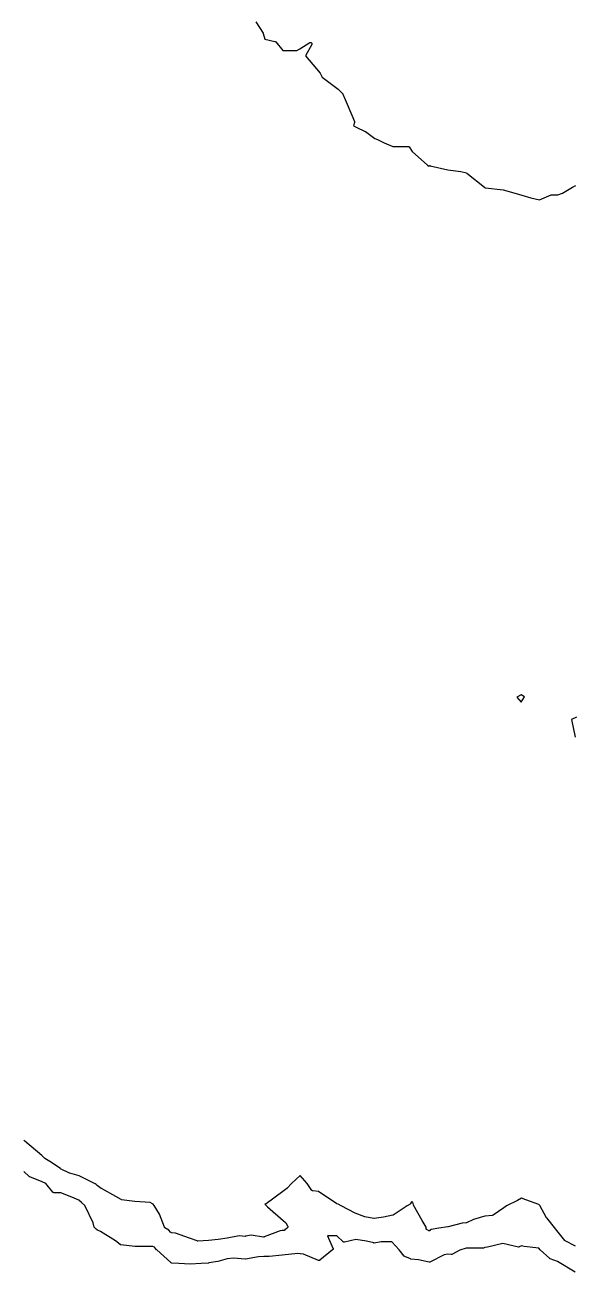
# Model space of a CAD drawing. Header units: millimetres. Extents: x 0 to 500, y 0 to 700.
# Drawn here: x 198.3 to 225.9, y 428.1 to 490.9 of the extents above; entities that cross this region are included whole.
import ezdxf

# ---------------------------------------------------------------- set-up
doc = ezdxf.new("R2010")
doc.units = ezdxf.units.MM
doc.layers.add('CORTE', color=1, linetype='Continuous')
doc.layers.add('GRABADO', color=5, linetype='Continuous')

msp = doc.modelspace()

# ---------------------------------------------------------------- linework, layer by layer
at = {"layer": 'CORTE'}
msp.add_lwpolyline([(225.99, 428.124), (225.09, 428.664), (224.728, 428.785), (224.721, 428.787), (224.715, 428.791), (224.709, 428.795), (224.703, 428.8), (224.221, 429.244), (224.218, 429.248), (224.157, 429.321), (223.413, 429.411), (223.408, 429.412), (223.278, 429.447), (223.171, 429.389), (223.164, 429.386), (223.152, 429.383), (223.141, 429.381), (223.134, 429.381), (223.13, 429.382), (223.124, 429.382), (222.342, 429.558), (221.562, 429.383), (221.439, 429.363), (221.366, 429.328), (221.359, 429.325), (221.349, 429.322), (221.34, 429.321), (220.5, 429.321), (220.175, 429.228), (219.781, 429.013), (219.776, 429.01), (219.768, 429.007), (219.763, 429.006), (219.753, 429.004), (219.743, 429.004), (219.566, 429.017), (219.392, 428.992), (218.671, 428.626), (218.663, 428.622), (218.651, 428.619), (218.642, 428.618), (218.635, 428.618), (218.63, 428.618), (218.624, 428.619), (218.102, 428.74), (217.702, 428.781), (217.696, 428.782), (217.689, 428.784), (217.684, 428.785), (217.407, 428.901), (217.401, 428.904), (217.394, 428.909), (217.39, 428.911), (217.384, 428.916), (217.379, 428.923), (217.124, 429.249), (216.752, 429.646), (216.217, 429.646), (215.869, 429.586), (215.863, 429.586), (215.855, 429.586), (215.848, 429.586), (215.843, 429.587), (215.47, 429.672), (214.934, 429.769), (214.362, 429.632), (214.356, 429.63), (214.346, 429.63), (214.339, 429.63), (214.332, 429.631), (214.325, 429.632), (214.318, 429.634), (214.311, 429.637), (214.303, 429.641), (214.299, 429.645), (214.294, 429.648), (213.976, 429.946), (213.518, 429.946), (213.789, 429.327), (213.791, 429.322), (213.793, 429.314), (213.795, 429.305), (213.795, 429.298), (213.795, 429.293), (213.794, 429.285), (213.792, 429.277), (213.79, 429.27), (213.786, 429.261), (213.782, 429.256), (213.779, 429.251), (213.772, 429.244), (213.768, 429.24), (213.124, 428.716), (213.119, 428.713), (213.114, 428.71), (213.106, 428.706), (213.094, 428.702), (213.083, 428.701), (213.076, 428.701), (213.072, 428.701), (213.065, 428.702), (213.057, 428.704), (213.052, 428.706), (212.297, 429.029), (212.146, 429.039), (212.144, 429.039), (212.013, 429.056), (211.234, 428.974), (210.569, 428.905), (210.302, 428.905), (210.032, 428.892), (209.385, 428.781), (209.379, 428.78), (209.37, 428.78), (208.776, 428.831), (208.462, 428.782), (207.997, 428.661), (207.993, 428.66), (207.531, 428.581), (207.527, 428.58), (207.152, 428.559), (206.596, 428.527), (206.592, 428.527), (206.036, 428.559), (205.661, 428.58), (205.654, 428.581), (205.649, 428.582), (205.644, 428.584), (205.636, 428.587), (205.629, 428.59), (205.623, 428.595), (205.619, 428.598), (204.912, 429.245), (204.909, 429.248), (204.801, 429.369), (204.721, 429.418), (203.813, 429.418), (203.809, 429.418), (203.103, 429.495), (203.092, 429.497), (203.082, 429.501), (203.078, 429.504), (203.072, 429.507), (203.067, 429.511), (202.845, 429.702), (202.079, 430.161), (201.928, 430.236), (201.922, 430.239), (201.917, 430.244), (201.862, 430.288), (201.859, 430.29), (201.792, 430.356), (201.788, 430.36), (201.781, 430.368), (201.777, 430.375), (201.774, 430.383), (201.772, 430.388), (201.714, 430.597), (201.295, 431.476), (201.127, 431.633), (200.996, 431.741), (200.633, 431.901), (200.095, 432.116), (199.737, 432.116), (199.726, 432.118), (199.714, 432.121), (199.705, 432.126), (199.7, 432.129), (199.696, 432.132), (199.689, 432.138), (199.684, 432.143), (199.326, 432.573), (199.152, 432.663), (198.52, 432.915), (198.515, 432.918), (198.51, 432.921), (198.504, 432.924), (198.5, 432.928), (198.217, 433.182)], dxfattribs=at)
at = {"layer": 'GRABADO'}
for points in [[(209.899, 491.038), (210.274, 490.476), (210.276, 490.472), (210.279, 490.467), (210.281, 490.46), (210.36, 490.176), (210.867, 490.056), (210.873, 490.054), (210.878, 490.052), (210.884, 490.049), (210.891, 490.044), (210.9, 490.038), (210.905, 490.032), (211.261, 489.602), (211.964, 489.602), (212.114, 489.691), (212.618, 489.995), (212.622, 489.997), (212.632, 490.001), (212.639, 490.003), (212.649, 490.005), (212.661, 490.005), (212.671, 490.004), (212.676, 490.003), (212.686, 490), (212.695, 489.995), (212.699, 489.992), (212.706, 489.987), (212.71, 489.982), (212.716, 489.976), (212.721, 489.968), (212.724, 489.963), (212.727, 489.957), (212.728, 489.951), (212.73, 489.945), (212.731, 489.936), (212.731, 489.927), (212.731, 489.922), (212.73, 489.915), (212.727, 489.906), (212.725, 489.9), (212.723, 489.895), (212.411, 489.334), (213.137, 488.463), (213.141, 488.458), (213.145, 488.451), (213.209, 488.323), (213.238, 488.264), (214.051, 487.655), (214.053, 487.653), (214.057, 487.65), (214.278, 487.417), (214.282, 487.413), (214.287, 487.407), (214.291, 487.4), (214.293, 487.395), (214.403, 487.131), (214.731, 486.344), (214.867, 486.018), (214.868, 486.012), (214.87, 486.005), (214.871, 485.996), (214.871, 485.989), (214.871, 485.981), (214.869, 485.974), (214.826, 485.801), (214.964, 485.735), (215.413, 485.519), (215.419, 485.516), (215.892, 485.162), (216.023, 485.123), (216.027, 485.122), (216.034, 485.119), (216.366, 484.948), (216.799, 484.774), (217.565, 484.774), (217.575, 484.773), (217.584, 484.771), (217.589, 484.769), (217.594, 484.767), (217.603, 484.762), (217.609, 484.756), (217.614, 484.752), (217.618, 484.747), (217.622, 484.743), (217.768, 484.524), (218.544, 483.826), (218.608, 483.78), (218.612, 483.78), (218.627, 483.791), (218.63, 483.793), (218.636, 483.796), (218.644, 483.8), (218.656, 483.803), (218.667, 483.804), (218.672, 483.804), (218.677, 483.804), (218.683, 483.803), (219.577, 483.601), (220.22, 483.505), (220.223, 483.504), (220.509, 483.436), (220.515, 483.434), (220.522, 483.431), (220.53, 483.427), (220.536, 483.422), (221.422, 482.714), (221.426, 482.71), (221.432, 482.704), (221.438, 482.696), (221.443, 482.685), (221.444, 482.684), (221.445, 482.685), (221.452, 482.685), (221.46, 482.685), (222.353, 482.595), (222.357, 482.595), (222.361, 482.594), (223.015, 482.398), (223.29, 482.316), (223.746, 482.179), (224.187, 482.082), (224.771, 482.337), (224.782, 482.34), (224.79, 482.341), (224.795, 482.341), (225.109, 482.341), (225.342, 482.422), (225.844, 482.722), (226.017, 482.811)], [(226.056, 456.046), (225.796, 455.933), (225.981, 455.047)], [(226.005, 429.419), (225.475, 429.702), (225.47, 429.705), (225.465, 429.709), (225.459, 429.714), (225.455, 429.719), (225.063, 430.214), (224.939, 430.362), (224.549, 430.857), (224.545, 430.861), (224.195, 431.477), (224.152, 431.524), (223.494, 431.754), (223.274, 431.846), (223.074, 431.731), (223.072, 431.73), (222.525, 431.457), (222.387, 431.353), (222.385, 431.352), (221.847, 430.989), (221.843, 430.986), (221.837, 430.984), (221.828, 430.98), (221.818, 430.978), (221.431, 430.938), (220.868, 430.761), (220.518, 430.606), (220.515, 430.605), (220.507, 430.602), (220.497, 430.601), (220.494, 430.6), (220.287, 430.591), (219.58, 430.407), (219.576, 430.406), (219.126, 430.336), (218.733, 430.268), (218.69, 430.225), (218.687, 430.221), (218.678, 430.215), (218.671, 430.211), (218.665, 430.208), (218.658, 430.205), (218.651, 430.204), (218.641, 430.202), (218.635, 430.202), (218.63, 430.203), (218.621, 430.204), (218.61, 430.207), (218.606, 430.209), (218.524, 430.247), (218.52, 430.249), (218.514, 430.252), (218.507, 430.258), (218.503, 430.262), (218.499, 430.266), (218.494, 430.274), (218.49, 430.281), (218.488, 430.285), (218.485, 430.292), (218.484, 430.301), (218.483, 430.304), (218.474, 430.386), (218.285, 430.716), (217.845, 431.485), (217.843, 431.489), (217.84, 431.496), (217.838, 431.501), (217.802, 431.64), (217.747, 431.651), (217.697, 431.571), (217.694, 431.568), (217.69, 431.562), (217.684, 431.557), (217.679, 431.552), (217.674, 431.549), (217.522, 431.458), (216.824, 430.989), (216.819, 430.986), (216.814, 430.983), (216.805, 430.98), (216.799, 430.979), (216.335, 430.89), (215.865, 430.825), (215.86, 430.824), (215.853, 430.824), (215.847, 430.825), (215.394, 430.909), (215.387, 430.91), (214.903, 431.087), (214.898, 431.089), (214.197, 431.455), (214.044, 431.538), (213.975, 431.566), (213.969, 431.569), (213.964, 431.572), (213.736, 431.732), (213.053, 432.179), (212.775, 432.209), (212.766, 432.211), (212.758, 432.214), (212.75, 432.218), (212.742, 432.223), (212.735, 432.23), (212.731, 432.234), (212.728, 432.237), (212.482, 432.587), (212.145, 432.991), (211.7, 432.58), (211.481, 432.341), (211.476, 432.336), (211.472, 432.333), (211.271, 432.184), (210.427, 431.561), (210.421, 431.557), (210.414, 431.554), (210.41, 431.552), (210.355, 431.533), (210.49, 431.408), (211.275, 430.723), (211.4, 430.614), (211.404, 430.61), (211.41, 430.604), (211.413, 430.599), (211.505, 430.448), (211.508, 430.442), (211.511, 430.433), (211.513, 430.429), (211.514, 430.423), (211.515, 430.415), (211.515, 430.406), (211.515, 430.4), (211.514, 430.393), (211.511, 430.384), (211.508, 430.378), (211.507, 430.374), (211.502, 430.366), (211.495, 430.358), (211.492, 430.355), (211.371, 430.241), (211.367, 430.238), (211.361, 430.233), (211.355, 430.23), (211.348, 430.227), (211.341, 430.224), (211.335, 430.223), (211.329, 430.222), (211.234, 430.212), (211.132, 430.201), (210.326, 429.89), (210.32, 429.887), (210.309, 429.885), (210.302, 429.885), (210.297, 429.885), (210.292, 429.885), (209.669, 429.982), (209.386, 429.923), (209.38, 429.922), (209.373, 429.922), (209.367, 429.922), (209.06, 429.954), (208.461, 429.834), (208.459, 429.834), (208.01, 429.762), (208.009, 429.762), (207.526, 429.706), (206.98, 429.684), (206.974, 429.684), (206.967, 429.685), (206.962, 429.686), (206.956, 429.688), (206.569, 429.83), (205.857, 430.089), (205.66, 430.103), (205.649, 430.105), (205.639, 430.108), (205.636, 430.11), (205.63, 430.113), (205.622, 430.118), (205.616, 430.124), (205.613, 430.126), (205.52, 430.232), (205.328, 430.347), (205.325, 430.349), (205.319, 430.353), (205.313, 430.36), (205.311, 430.363), (205.305, 430.37), (205.301, 430.378), (205.3, 430.382), (205.052, 431.034), (204.788, 431.479), (204.744, 431.534), (204.703, 431.565), (204.582, 431.618), (203.809, 431.672), (203.807, 431.673), (203.144, 431.766), (203.138, 431.767), (203.125, 431.771), (203.119, 431.775), (202.853, 431.922), (202.127, 432.324), (202.123, 432.327), (201.916, 432.478), (201.913, 432.481), (201.868, 432.523), (201.811, 432.57), (201.009, 432.973), (200.536, 433.101), (200.53, 433.104), (200.075, 433.326), (200.071, 433.329), (199.541, 433.681), (199.279, 433.844), (199.273, 433.848), (199.267, 433.854), (199.133, 433.988), (198.282, 434.712), (198.222, 434.757)]]:
    msp.add_lwpolyline(points, dxfattribs=at)
msp.add_lwpolyline([(223.265, 457.166), (223.05, 457.063), (223.262, 456.809), (223.433, 457.065), (223.265, 457.166)], close=True, dxfattribs=at)

doc.saveas('drawing.dxf')
